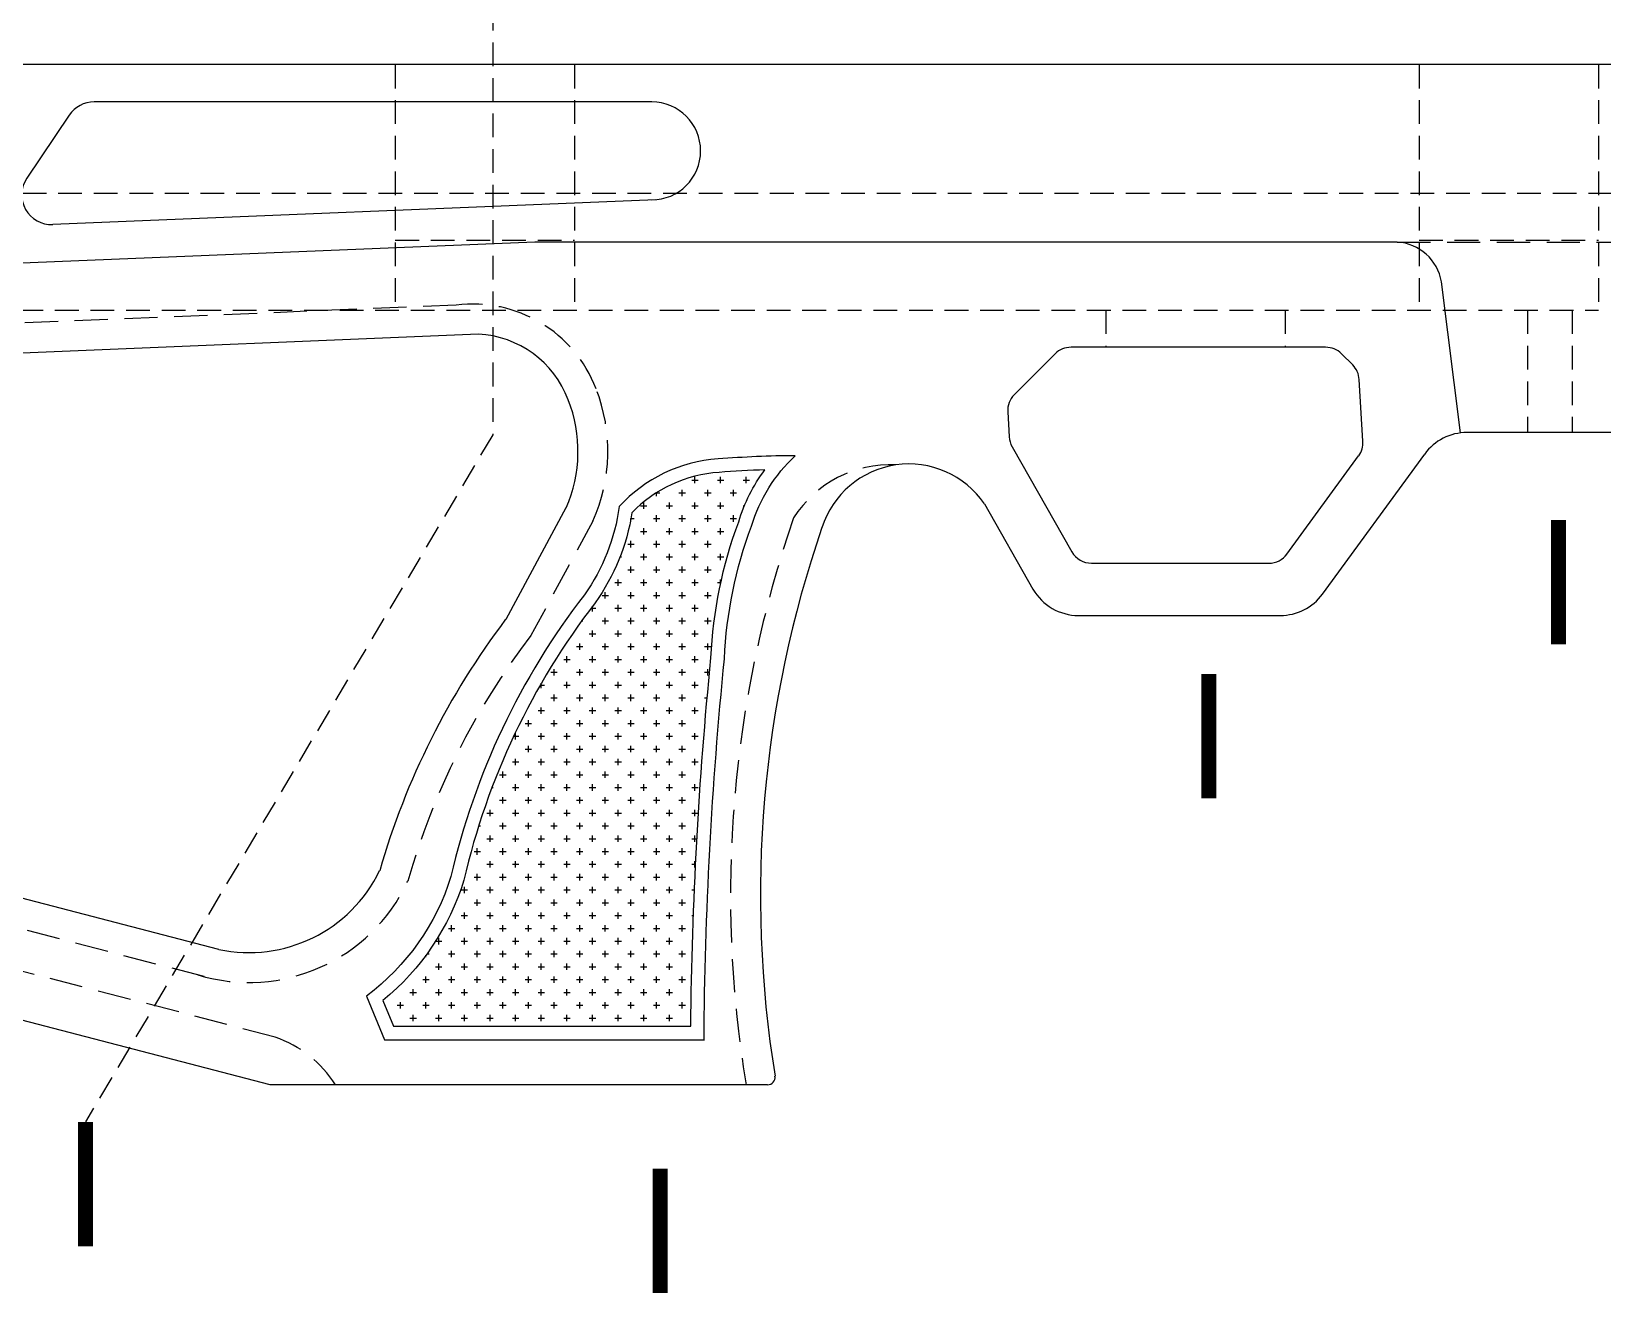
# Model space of a CAD drawing. Header units: millimetres. Extents: x 6817 to 10278, y -2870 to -2258.
# Drawn here: x 7825.6 to 8035.9, y -2666 to -2496.1 of the extents above; entities that cross this region are included whole.
import ezdxf

# ---------------------------------------------------------------- set-up
doc = ezdxf.new("R2010")
doc.units = ezdxf.units.MM
doc.linetypes.add('HIDDEN', pattern=[9.525, 6.35, -3.175])
doc.layers.add('图层2', color=108, linetype='Continuous')

# ---------------------------------------------------------------- blocks, each defined once
blk = doc.blocks.new('dfjjjj')
at = {"layer": '图层2', "linetype": 'ByBlock'}
h = blk.add_hatch(dxfattribs=at)
h.set_pattern_fill('十字', color=4, scale=0.27, pattern_type=2)
h.set_pattern_definition([(0, (-4562.4388, -1745.2529), (1.7145, 1.7145), [0.85725, -2.57175]), (90, (-4562.0102, -1745.6815), (-1.7145, 1.7145), [0.85725, -2.57175])])
h.paths.add_polyline_path([(1639.73, -2813.87, -0.084835), (1643.23, -2806.92, 0.01109), (1637.1, -2807.27, 0.186954), (1625.44, -2812.67, -0.117438), (1620.53, -2824.71, 0.108144), (1602.96, -2861.85, -0.147163), (1592.12, -2877.94), (1593.54, -2881.41), (1633.31, -2881.41, -0.022055), (1636.02, -2832.08, -0.077889)])
at = {"layer": '图层2', "color": 2, "linetype": 'ByBlock'}
for p, q in [((1900.92, -2752.68), (1347.43, -2752.68)), ((1628.09, -2757.68), (1553.46, -2757.68)), ((1550.15, -2759.44), (1544.46, -2767.87)), ((1628.63, -2770.76), (1547.95, -2774.1)), ((1612.47, -2776.43), (1389.82, -2785.65)), ((1727.86, -2776.43), (1612.47, -2776.43)), ((1736.33, -2801.99), (1733.78, -2781.75)), ((1604.9, -2788.76), (1542.77, -2791.33)), ((1682.09, -2791.39), (1676.61, -2796.87)), ((1718.28, -2790.51), (1684.21, -2790.51)), ((1721.9, -2792.88), (1720.4, -2791.39)), ((1723.27, -2803.09), (1722.77, -2794.83)), ((1675.74, -2799.16), (1675.94, -2802.52)), ((1878.5, -2801.93), (1737.19, -2801.93)), ((1676.32, -2803.83), (1684.33, -2817.9)), ((1717.87, -2823.55), (1731.54, -2804.81)), ((1713.11, -2818.19), (1722.7, -2805.04)), ((1616.62, -2812.01), (1608.55, -2826.94)), ((1672.62, -2811.48), (1679.11, -2822.88)), ((1686.94, -2819.42), (1710.69, -2819.42)), ((1685.2, -2826.42), (1712.21, -2826.42)), ((1577.04, -2889.25), (1406.85, -2844.94)), ((1570.14, -2871.13), (1508.74, -2855.15)), ((1643.6, -2889.25), (1577.04, -2889.25))]:
    blk.add_line(p, q, dxfattribs=at)
at = {"layer": '图层2', "color": 3, "linetype": 'HIDDEN', "ltscale": 0.7}
for p, q in [((1727.86, -2776.43), (1757.24, -2776.43)), ((1601.93, -2784.87), (1542.6, -2787.33)), ((1620.21, -2813.78), (1611.92, -2829.11)), ((1577.69, -2882.86), (1405.06, -2837.93)), ((1568.2, -2874.76), (1507.74, -2859.02))]:
    blk.add_line(p, q, dxfattribs=at)
at = {"layer": '图层2', "color": 2, "linetype": 'ByBlock'}
blk.add_lwpolyline([(1635.09, -2883.31, -0.022916), (1637.82, -2832.21, -0.078331), (1641.44, -2814.45, -0.132503), (1647.31, -2805.03, 0.018455), (1636.97, -2805.47, 0.194612), (1623.74, -2811.85, -0.122408), (1619.08, -2823.64, 0.107881), (1601.22, -2861.38, -0.157262), (1589.94, -2877.36), (1592.33, -2883.21), (1635.09, -2883.21)], format="xyb", dxfattribs=at)
blk.add_lwpolyline([(1633.31, -2881.41, -0.022055), (1636.02, -2832.08, -0.077889), (1639.73, -2813.87, -0.084835), (1643.23, -2806.92, 0.01109), (1637.1, -2807.27, 0.186954), (1625.44, -2812.67, -0.117438), (1620.53, -2824.71, 0.108144), (1602.96, -2861.85, -0.147163), (1592.12, -2877.94), (1593.54, -2881.41)], format="xyb", close=True, dxfattribs=at)
for centre, radius, start, end in [((1553.46, -2761.68), 4, 90, 145.999), ((1628.09, -2764.23), 6.55, 270, 90), ((1547.78, -2770.1), 4, 145.999, 272.372), ((1727.46, -2782.83), 6.41, 9.7253, 86.4024), ((1604.15, -2802.39), 13.66, 20.8362, 86.8634), ((1684.21, -2793.51), 3, 90, 134.9825), ((1718.28, -2793.51), 3, 45.0174, 90), ((1719.78, -2795.01), 3, 3.4703, 45.0174), ((1599.52, -2804.42), 18.71, 336.0717, 21.5788), ((1678.73, -2798.99), 3, 134.9825, 183.3685), ((1678.93, -2802.34), 3, 183.3685, 209.6388), ((1737.19, -2808.93), 7, 90, 143.8851), ((1720.28, -2803.28), 3, 323.8851, 3.4703), ((1662.52, -2818.36), 12.22, 34.2506, 162.4117), ((1793.88, -2863.87), 151.24, 161.0123, 189.2135), ((1686.94, -2816.42), 3, 209.6388, 270), ((1710.69, -2816.42), 3, 270, 323.8851), ((1685.2, -2819.42), 7, 209.6388, 270), ((1712.21, -2819.42), 7, 270, 323.8851), ((1690.39, -2888.99), 102.71, 142.8302, 163.9434), ((1574.18, -2852.11), 19.44, 257.9989, 334.1834), ((1643.6, -2888.25), 1, 270, 9.2135)]:
    blk.add_arc(centre, radius, start, end, dxfattribs=at)
at = {"layer": '图层2', "color": 3, "linetype": 'HIDDEN', "ltscale": 0.7}
for centre, radius, start, end in [((1604.15, -2802.39), 17.66, 20.9216, 97.2163), ((1599.52, -2804.42), 22.71, 335.6586, 21.5145), ((1660.01, -2821.53), 15.29, 87.2189, 147.6918), ((1793.88, -2863.87), 155.24, 161.0123, 189.4079), ((1690.39, -2888.99), 98.71, 142.6539, 164.1303), ((1574.18, -2852.11), 23.44, 253.049, 335.0651), ((1572.69, -2897.5), 15.46, 32.26, 71.1564)]:
    blk.add_arc(centre, radius, start, end, dxfattribs=at)

msp = doc.modelspace()

# ---------------------------------------------------------------- linework, layer by layer
at = {"layer": '图层2', "color": 6, "linetype": 'HIDDEN', "ltscale": 0.5}
for p, q in [((7887.338, -2469.044), (7887.338, -2550.161)), ((7887.338, -2550.161), (7832.835, -2642.127))]:
    msp.add_line(p, q, dxfattribs=at)
at = {"layer": '图层2', "color": 1, "linetype": 'HIDDEN', "ltscale": 0.5}
for p, q in [((7874.303, -2500.59), (7874.303, -2533.466)), ((7898.303, -2500.59), (7898.303, -2533.466)), ((8011.303, -2500.59), (8011.303, -2533.466)), ((8035.303, -2500.59), (8035.303, -2533.466)), ((7757.75, -2517.79), (8181.442, -2517.79)), ((7874.303, -2524.076), (7898.303, -2524.076)), ((8011.303, -2524.076), (8035.303, -2524.076)), ((7652.543, -2533.466), (8035.303, -2533.466)), ((7969.384, -2533.466), (7969.384, -2538.425)), ((7993.384, -2533.466), (7993.384, -2538.425)), ((8025.803, -2533.466), (8025.803, -2549.846)), ((8031.803, -2533.466), (8031.803, -2549.846))]:
    msp.add_line(p, q, dxfattribs=at)
at = {"layer": '图层2', "color": 6, "linetype": 'ByBlock', "const_width": 2}
for points in [[(8029.979, -2561.542), (8029.979, -2578.206)], [(7983.172, -2582.152), (7983.172, -2598.816)], [(7832.835, -2642.127), (7832.835, -2658.791)], [(7909.743, -2648.382), (7909.743, -2665.046)]]:
    msp.add_lwpolyline(points, dxfattribs=at)

# ---------------------------------------------------------------- block references
at = {"layer": '图层2', "color": 6, "linetype": 'ByBlock'}
msp.add_blockref('dfjjjj', (6280.524, 252.088), dxfattribs=at)

doc.saveas('drawing.dxf')
